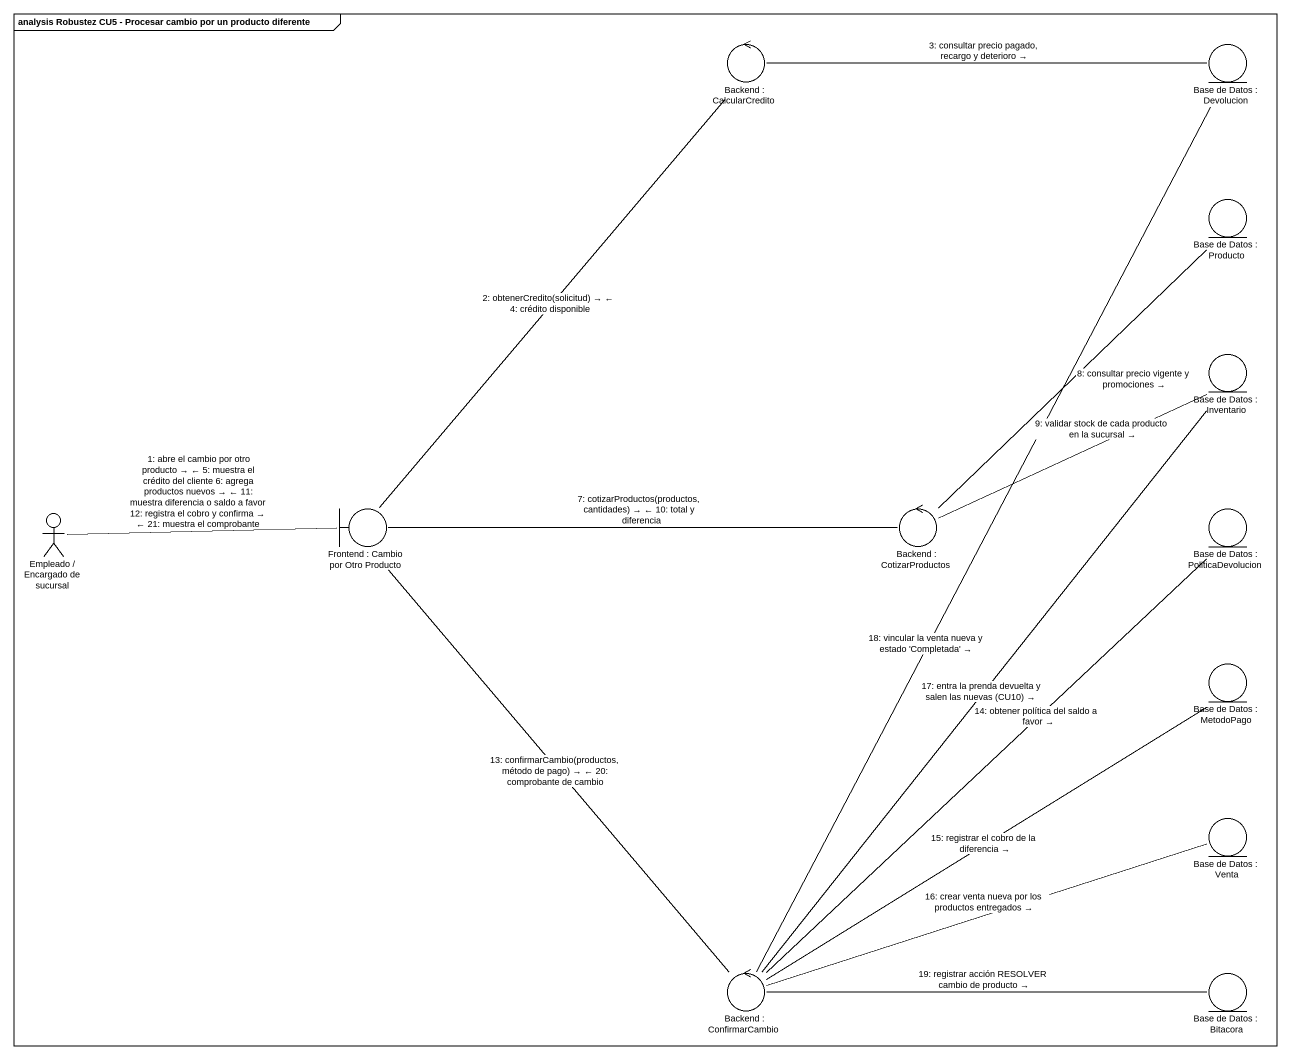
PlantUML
@startuml
mainframe analysis Robustez CU5 - Procesar cambio por un producto diferente
control "Backend : CalcularCredito" as Backend_CalcularCredito
entity "Base de Datos : Devolucion" as Base_de_Datos_Devolucion
entity "Base de Datos : Producto" as Base_de_Datos_Producto
entity "Base de Datos : Inventario" as Base_de_Datos_Inventario
actor "Empleado / Encargado de sucursal" as Empleado_Encargado_de
boundary "Frontend : Cambio por Otro Producto" as Frontend_Cambio_por_Otro
control "Backend : CotizarProductos" as Backend_CotizarProductos
entity "Base de Datos : PoliticaDevolucion" as Base_de_Datos
entity "Base de Datos : MetodoPago" as Base_de_Datos_MetodoPago
entity "Base de Datos : Venta" as Base_de_Datos_Venta
control "Backend : ConfirmarCambio" as Backend_ConfirmarCambio
entity "Base de Datos : Bitacora" as Base_de_Datos_Bitacora
Backend_CalcularCredito -right- Base_de_Datos_Devolucion : 3: consultar precio pagado, recargo y deterioro →
Empleado_Encargado_de -right- Frontend_Cambio_por_Otro : 1: abre el cambio por otro producto → ← 5: muestra el crédito del cliente 6: agrega productos nuevos → ← 11: muestra diferencia o saldo a favor 12: registra el cobro y confirma → ← 21: muestra el comprobante
Frontend_Cambio_por_Otro -up- Backend_CalcularCredito : 2: obtenerCredito(solicitud) → ← 4: crédito disponible
Frontend_Cambio_por_Otro -right- Backend_CotizarProductos : 7: cotizarProductos(productos, cantidades) → ← 10: total y diferencia
Frontend_Cambio_por_Otro -- Backend_ConfirmarCambio : 13: confirmarCambio(productos, método de pago) → ← 20: comprobante de cambio
Backend_CotizarProductos -up- Base_de_Datos_Producto : 8: consultar precio vigente y promociones →
Backend_CotizarProductos -right- Base_de_Datos_Inventario : 9: validar stock de cada producto en la sucursal →
Backend_ConfirmarCambio -up- Base_de_Datos_Devolucion : 18: vincular la venta nueva y estado 'Completada' →
Backend_ConfirmarCambio -up- Base_de_Datos_Inventario : 17: entra la prenda devuelta y salen las nuevas (CU10) →
Backend_ConfirmarCambio -up- Base_de_Datos : 14: obtener política del saldo a favor →
Backend_ConfirmarCambio -up- Base_de_Datos_MetodoPago : 15: registrar el cobro de la diferencia →
Backend_ConfirmarCambio -right- Base_de_Datos_Venta : 16: crear venta nueva por los productos entregados →
Backend_ConfirmarCambio -right- Base_de_Datos_Bitacora : 19: registrar acción RESOLVER cambio de producto →
@enduml
